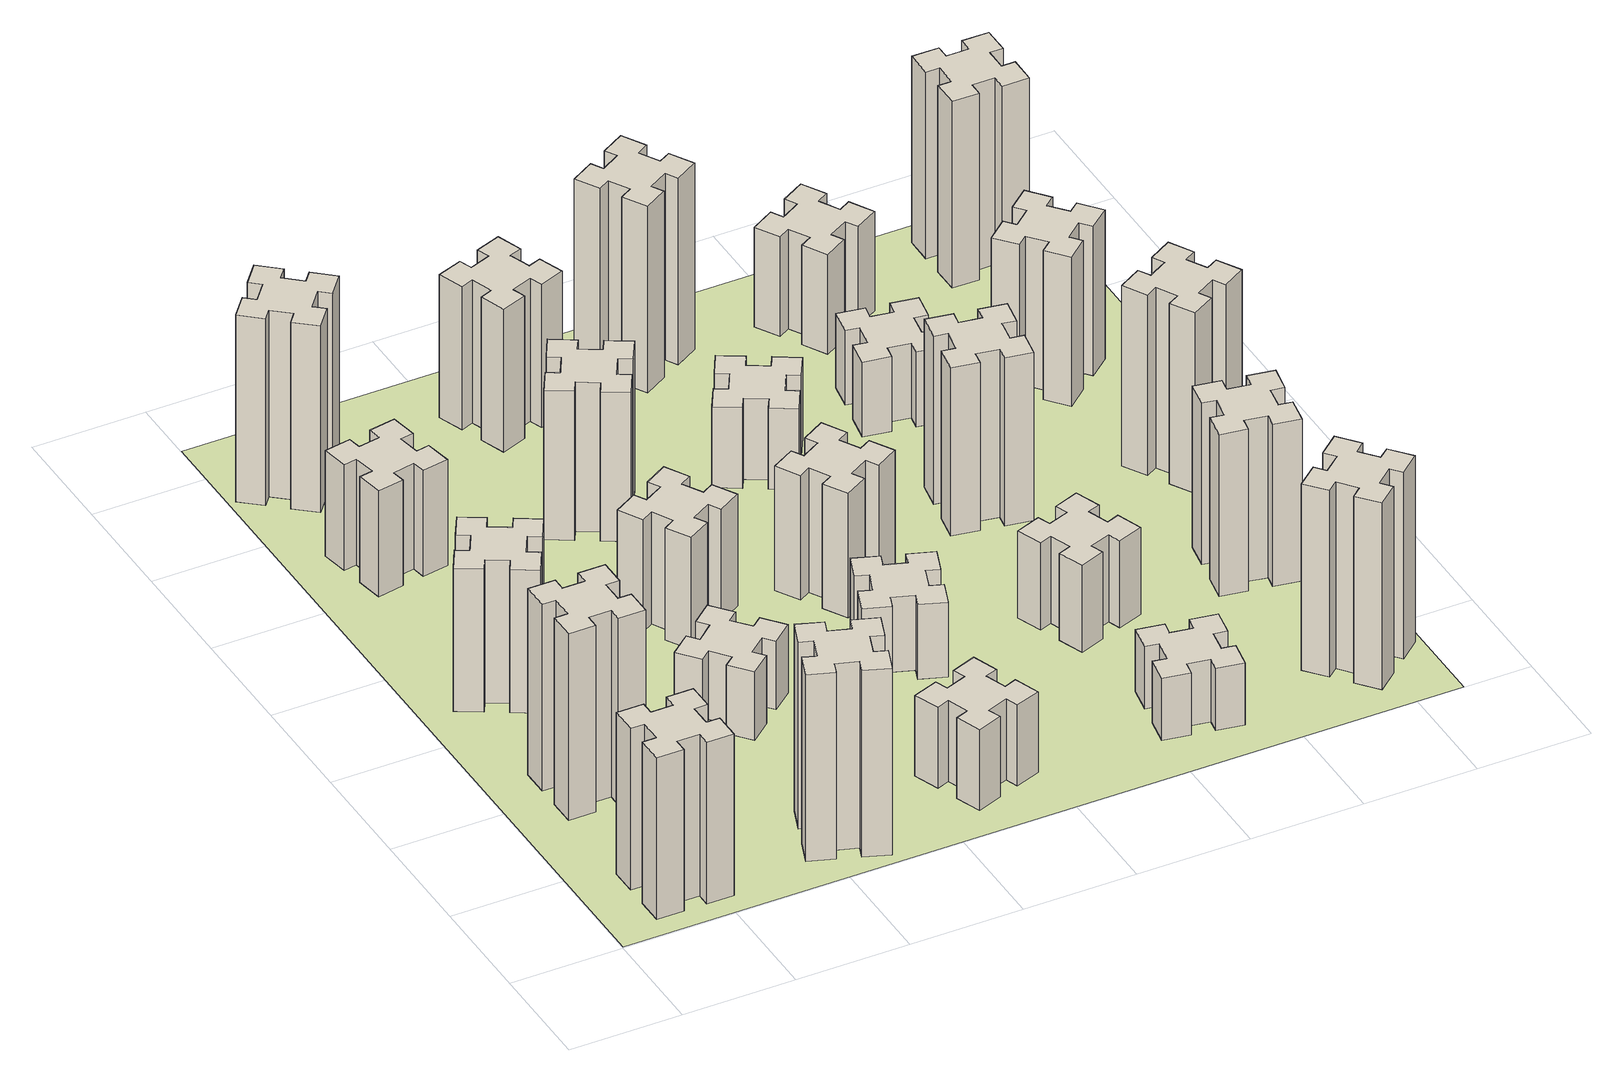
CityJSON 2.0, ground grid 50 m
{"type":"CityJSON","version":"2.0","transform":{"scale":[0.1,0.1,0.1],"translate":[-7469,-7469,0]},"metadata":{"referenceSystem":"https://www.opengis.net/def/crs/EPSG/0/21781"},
"CityObjects":{
"building1":{"type":"Building","attributes":{"class":"1000","function":"1000","usage":"1000","yearOfConstruction":2016,"roofType":"1000","measuredHeight":78,"storeysAboveGround":30,"storeysBelowGround":0},"geometry":[{"type":"Solid","lod":"1","boundaries":[[[[0,1,2,3,4,5,6,7,8,9,10,11,12,13,14,15,16,17,18,19]],[[17,16,20,21]],[[16,15,22,20]],[[15,14,23,22]],[[14,13,24,23]],[[13,12,25,24]],[[12,11,26,25]],[[11,10,27,26]],[[10,9,28,27]],[[9,8,29,28]],[[8,7,30,29]],[[7,6,31,30]],[[6,5,32,31]],[[5,4,33,32]],[[4,3,34,33]],[[3,2,35,34]],[[2,1,36,35]],[[1,0,37,36]],[[0,19,38,37]],[[19,18,39,38]],[[18,17,21,39]],[[24,25,26,27,28,29,30,31,32,33,34,35,36,37,38,39,21,20,22,23]]]]}]},
"building2":{"type":"Building","attributes":{"class":"1000","function":"1000","usage":"1000","yearOfConstruction":2016,"roofType":"1000","measuredHeight":90,"storeysAboveGround":30,"storeysBelowGround":0},"geometry":[{"type":"Solid","lod":"1","boundaries":[[[[40,41,42,43,44,45,46,47,48,49,50,51,52,53,54,55,56,57,58,59]],[[57,56,60,61]],[[56,55,62,60]],[[55,54,63,62]],[[54,53,64,63]],[[53,52,65,64]],[[52,51,66,65]],[[51,50,67,66]],[[50,49,68,67]],[[49,48,69,68]],[[48,47,70,69]],[[47,46,71,70]],[[46,45,72,71]],[[45,44,73,72]],[[44,43,74,73]],[[43,42,75,74]],[[42,41,76,75]],[[41,40,77,76]],[[40,59,78,77]],[[59,58,79,78]],[[58,57,61,79]],[[64,65,66,67,68,69,70,71,72,73,74,75,76,77,78,79,61,60,62,63]]]]}]},
"building3":{"type":"Building","attributes":{"class":"1000","function":"1000","usage":"1000","yearOfConstruction":2016,"roofType":"1000","measuredHeight":69,"storeysAboveGround":30,"storeysBelowGround":0},"geometry":[{"type":"Solid","lod":"1","boundaries":[[[[80,81,82,83,84,85,86,87,88,89,90,91,92,93,94,95,96,97,98,99]],[[97,96,100,101]],[[96,95,102,100]],[[95,94,103,102]],[[94,93,104,103]],[[93,92,105,104]],[[92,91,106,105]],[[91,90,107,106]],[[90,89,108,107]],[[89,88,109,108]],[[88,87,110,109]],[[87,86,111,110]],[[86,85,112,111]],[[85,84,113,112]],[[84,83,114,113]],[[83,82,115,114]],[[82,81,116,115]],[[81,80,117,116]],[[80,99,118,117]],[[99,98,119,118]],[[98,97,101,119]],[[104,105,106,107,108,109,110,111,112,113,114,115,116,117,118,119,101,100,102,103]]]]}]},
"building4":{"type":"Building","attributes":{"class":"1000","function":"1000","usage":"1000","yearOfConstruction":2016,"roofType":"1000","measuredHeight":51,"storeysAboveGround":30,"storeysBelowGround":0},"geometry":[{"type":"Solid","lod":"1","boundaries":[[[[120,121,122,123,124,125,126,127,128,129,130,131,132,133,134,135,136,137,138,139]],[[137,136,140,141]],[[136,135,142,140]],[[135,134,143,142]],[[134,133,144,143]],[[133,132,145,144]],[[132,131,146,145]],[[131,130,147,146]],[[130,129,148,147]],[[129,128,149,148]],[[128,127,150,149]],[[127,126,151,150]],[[126,125,152,151]],[[125,124,153,152]],[[124,123,154,153]],[[123,122,155,154]],[[122,121,156,155]],[[121,120,157,156]],[[120,139,158,157]],[[139,138,159,158]],[[138,137,141,159]],[[144,145,146,147,148,149,150,151,152,153,154,155,156,157,158,159,141,140,142,143]]]]}]},
"building5":{"type":"Building","attributes":{"class":"1000","function":"1000","usage":"1000","yearOfConstruction":2016,"roofType":"1000","measuredHeight":90,"storeysAboveGround":30,"storeysBelowGround":0},"geometry":[{"type":"Solid","lod":"1","boundaries":[[[[160,161,162,163,164,165,166,167,168,169,170,171,172,173,174,175,176,177,178,179]],[[177,176,180,181]],[[176,175,182,180]],[[175,174,183,182]],[[174,173,184,183]],[[173,172,185,184]],[[172,171,186,185]],[[171,170,187,186]],[[170,169,188,187]],[[169,168,189,188]],[[168,167,190,189]],[[167,166,191,190]],[[166,165,192,191]],[[165,164,193,192]],[[164,163,194,193]],[[163,162,195,194]],[[162,161,196,195]],[[161,160,197,196]],[[160,179,198,197]],[[179,178,199,198]],[[178,177,181,199]],[[184,185,186,187,188,189,190,191,192,193,194,195,196,197,198,199,181,180,182,183]]]]}]},
"building6":{"type":"Building","attributes":{"class":"1000","function":"1000","usage":"1000","yearOfConstruction":2016,"roofType":"1000","measuredHeight":90,"storeysAboveGround":30,"storeysBelowGround":0},"geometry":[{"type":"Solid","lod":"1","boundaries":[[[[200,201,202,203,204,205,206,207,208,209,210,211,212,213,214,215,216,217,218,219]],[[217,216,220,221]],[[216,215,222,220]],[[215,214,223,222]],[[214,213,224,223]],[[213,212,225,224]],[[212,211,226,225]],[[211,210,227,226]],[[210,209,228,227]],[[209,208,229,228]],[[208,207,230,229]],[[207,206,231,230]],[[206,205,232,231]],[[205,204,233,232]],[[204,203,234,233]],[[203,202,235,234]],[[202,201,236,235]],[[201,200,237,236]],[[200,219,238,237]],[[219,218,239,238]],[[218,217,221,239]],[[224,225,226,227,228,229,230,231,232,233,234,235,236,237,238,239,221,220,222,223]]]]}]},
"building7":{"type":"Building","attributes":{"class":"1000","function":"1000","usage":"1000","yearOfConstruction":2016,"roofType":"1000","measuredHeight":33,"storeysAboveGround":30,"storeysBelowGround":0},"geometry":[{"type":"Solid","lod":"1","boundaries":[[[[240,241,242,243,244,245,246,247,248,249,250,251,252,253,254,255,256,257,258,259]],[[257,256,260,261]],[[256,255,262,260]],[[255,254,263,262]],[[254,253,264,263]],[[253,252,265,264]],[[252,251,266,265]],[[251,250,267,266]],[[250,249,268,267]],[[249,248,269,268]],[[248,247,270,269]],[[247,246,271,270]],[[246,245,272,271]],[[245,244,273,272]],[[244,243,274,273]],[[243,242,275,274]],[[242,241,276,275]],[[241,240,277,276]],[[240,259,278,277]],[[259,258,279,278]],[[258,257,261,279]],[[264,265,266,267,268,269,270,271,272,273,274,275,276,277,278,279,261,260,262,263]]]]}]},
"building8":{"type":"Building","attributes":{"class":"1000","function":"1000","usage":"1000","yearOfConstruction":2016,"roofType":"1000","measuredHeight":54,"storeysAboveGround":30,"storeysBelowGround":0},"geometry":[{"type":"Solid","lod":"1","boundaries":[[[[280,281,282,283,284,285,286,287,288,289,290,291,292,293,294,295,296,297,298,299]],[[297,296,300,301]],[[296,295,302,300]],[[295,294,303,302]],[[294,293,304,303]],[[293,292,305,304]],[[292,291,306,305]],[[291,290,307,306]],[[290,289,308,307]],[[289,288,309,308]],[[288,287,310,309]],[[287,286,311,310]],[[286,285,312,311]],[[285,284,313,312]],[[284,283,314,313]],[[283,282,315,314]],[[282,281,316,315]],[[281,280,317,316]],[[280,299,318,317]],[[299,298,319,318]],[[298,297,301,319]],[[304,305,306,307,308,309,310,311,312,313,314,315,316,317,318,319,301,300,302,303]]]]}]},
"building9":{"type":"Building","attributes":{"class":"1000","function":"1000","usage":"1000","yearOfConstruction":2016,"roofType":"1000","measuredHeight":39,"storeysAboveGround":30,"storeysBelowGround":0},"geometry":[{"type":"Solid","lod":"1","boundaries":[[[[320,321,322,323,324,325,326,327,328,329,330,331,332,333,334,335,336,337,338,339]],[[337,336,340,341]],[[336,335,342,340]],[[335,334,343,342]],[[334,333,344,343]],[[333,332,345,344]],[[332,331,346,345]],[[331,330,347,346]],[[330,329,348,347]],[[329,328,349,348]],[[328,327,350,349]],[[327,326,351,350]],[[326,325,352,351]],[[325,324,353,352]],[[324,323,354,353]],[[323,322,355,354]],[[322,321,356,355]],[[321,320,357,356]],[[320,339,358,357]],[[339,338,359,358]],[[338,337,341,359]],[[344,345,346,347,348,349,350,351,352,353,354,355,356,357,358,359,341,340,342,343]]]]}]},
"building10":{"type":"Building","attributes":{"class":"1000","function":"1000","usage":"1000","yearOfConstruction":2016,"roofType":"1000","measuredHeight":72,"storeysAboveGround":30,"storeysBelowGround":0},"geometry":[{"type":"Solid","lod":"1","boundaries":[[[[360,361,362,363,364,365,366,367,368,369,370,371,372,373,374,375,376,377,378,379]],[[377,376,380,381]],[[376,375,382,380]],[[375,374,383,382]],[[374,373,384,383]],[[373,372,385,384]],[[372,371,386,385]],[[371,370,387,386]],[[370,369,388,387]],[[369,368,389,388]],[[368,367,390,389]],[[367,366,391,390]],[[366,365,392,391]],[[365,364,393,392]],[[364,363,394,393]],[[363,362,395,394]],[[362,361,396,395]],[[361,360,397,396]],[[360,379,398,397]],[[379,378,399,398]],[[378,377,381,399]],[[384,385,386,387,388,389,390,391,392,393,394,395,396,397,398,399,381,380,382,383]]]]}]},
"building11":{"type":"Building","attributes":{"class":"1000","function":"1000","usage":"1000","yearOfConstruction":2016,"roofType":"1000","measuredHeight":69,"storeysAboveGround":30,"storeysBelowGround":0},"geometry":[{"type":"Solid","lod":"1","boundaries":[[[[400,401,402,403,404,405,406,407,408,409,410,411,412,413,414,415,416,417,418,419]],[[417,416,420,421]],[[416,415,422,420]],[[415,414,423,422]],[[414,413,424,423]],[[413,412,425,424]],[[412,411,426,425]],[[411,410,427,426]],[[410,409,428,427]],[[409,408,429,428]],[[408,407,430,429]],[[407,406,431,430]],[[406,405,432,431]],[[405,404,433,432]],[[404,403,434,433]],[[403,402,435,434]],[[402,401,436,435]],[[401,400,437,436]],[[400,419,438,437]],[[419,418,439,438]],[[418,417,421,439]],[[424,425,426,427,428,429,430,431,432,433,434,435,436,437,438,439,421,420,422,423]]]]}]},
"building12":{"type":"Building","attributes":{"class":"1000","function":"1000","usage":"1000","yearOfConstruction":2016,"roofType":"1000","measuredHeight":36,"storeysAboveGround":30,"storeysBelowGround":0},"geometry":[{"type":"Solid","lod":"1","boundaries":[[[[440,441,442,443,444,445,446,447,448,449,450,451,452,453,454,455,456,457,458,459]],[[457,456,460,461]],[[456,455,462,460]],[[455,454,463,462]],[[454,453,464,463]],[[453,452,465,464]],[[452,451,466,465]],[[451,450,467,466]],[[450,449,468,467]],[[449,448,469,468]],[[448,447,470,469]],[[447,446,471,470]],[[446,445,472,471]],[[445,444,473,472]],[[444,443,474,473]],[[443,442,475,474]],[[442,441,476,475]],[[441,440,477,476]],[[440,459,478,477]],[[459,458,479,478]],[[458,457,461,479]],[[464,465,466,467,468,469,470,471,472,473,474,475,476,477,478,479,461,460,462,463]]]]}]},
"building13":{"type":"Building","attributes":{"class":"1000","function":"1000","usage":"1000","yearOfConstruction":2016,"roofType":"1000","measuredHeight":60,"storeysAboveGround":30,"storeysBelowGround":0},"geometry":[{"type":"Solid","lod":"1","boundaries":[[[[480,481,482,483,484,485,486,487,488,489,490,491,492,493,494,495,496,497,498,499]],[[497,496,500,501]],[[496,495,502,500]],[[495,494,503,502]],[[494,493,504,503]],[[493,492,505,504]],[[492,491,506,505]],[[491,490,507,506]],[[490,489,508,507]],[[489,488,509,508]],[[488,487,510,509]],[[487,486,511,510]],[[486,485,512,511]],[[485,484,513,512]],[[484,483,514,513]],[[483,482,515,514]],[[482,481,516,515]],[[481,480,517,516]],[[480,499,518,517]],[[499,498,519,518]],[[498,497,501,519]],[[504,505,506,507,508,509,510,511,512,513,514,515,516,517,518,519,501,500,502,503]]]]}]},
"building14":{"type":"Building","attributes":{"class":"1000","function":"1000","usage":"1000","yearOfConstruction":2016,"roofType":"1000","measuredHeight":39,"storeysAboveGround":30,"storeysBelowGround":0},"geometry":[{"type":"Solid","lod":"1","boundaries":[[[[520,521,522,523,524,525,526,527,528,529,530,531,532,533,534,535,536,537,538,539]],[[537,536,540,541]],[[536,535,542,540]],[[535,534,543,542]],[[534,533,544,543]],[[533,532,545,544]],[[532,531,546,545]],[[531,530,547,546]],[[530,529,548,547]],[[529,528,549,548]],[[528,527,550,549]],[[527,526,551,550]],[[526,525,552,551]],[[525,524,553,552]],[[524,523,554,553]],[[523,522,555,554]],[[522,521,556,555]],[[521,520,557,556]],[[520,539,558,557]],[[539,538,559,558]],[[538,537,541,559]],[[544,545,546,547,548,549,550,551,552,553,554,555,556,557,558,559,541,540,542,543]]]]}]},
"building15":{"type":"Building","attributes":{"class":"1000","function":"1000","usage":"1000","yearOfConstruction":2016,"roofType":"1000","measuredHeight":30,"storeysAboveGround":30,"storeysBelowGround":0},"geometry":[{"type":"Solid","lod":"1","boundaries":[[[[560,561,562,563,564,565,566,567,568,569,570,571,572,573,574,575,576,577,578,579]],[[577,576,580,581]],[[576,575,582,580]],[[575,574,583,582]],[[574,573,584,583]],[[573,572,585,584]],[[572,571,586,585]],[[571,570,587,586]],[[570,569,588,587]],[[569,568,589,588]],[[568,567,590,589]],[[567,566,591,590]],[[566,565,592,591]],[[565,564,593,592]],[[564,563,594,593]],[[563,562,595,594]],[[562,561,596,595]],[[561,560,597,596]],[[560,579,598,597]],[[579,578,599,598]],[[578,577,581,599]],[[584,585,586,587,588,589,590,591,592,593,594,595,596,597,598,599,581,580,582,583]]]]}]},
"building16":{"type":"Building","attributes":{"class":"1000","function":"1000","usage":"1000","yearOfConstruction":2016,"roofType":"1000","measuredHeight":90,"storeysAboveGround":30,"storeysBelowGround":0},"geometry":[{"type":"Solid","lod":"1","boundaries":[[[[600,601,602,603,604,605,606,607,608,609,610,611,612,613,614,615,616,617,618,619]],[[617,616,620,621]],[[616,615,622,620]],[[615,614,623,622]],[[614,613,624,623]],[[613,612,625,624]],[[612,611,626,625]],[[611,610,627,626]],[[610,609,628,627]],[[609,608,629,628]],[[608,607,630,629]],[[607,606,631,630]],[[606,605,632,631]],[[605,604,633,632]],[[604,603,634,633]],[[603,602,635,634]],[[602,601,636,635]],[[601,600,637,636]],[[600,619,638,637]],[[619,618,639,638]],[[618,617,621,639]],[[624,625,626,627,628,629,630,631,632,633,634,635,636,637,638,639,621,620,622,623]]]]}]},
"building17":{"type":"Building","attributes":{"class":"1000","function":"1000","usage":"1000","yearOfConstruction":2016,"roofType":"1000","measuredHeight":42,"storeysAboveGround":30,"storeysBelowGround":0},"geometry":[{"type":"Solid","lod":"1","boundaries":[[[[640,641,642,643,644,645,646,647,648,649,650,651,652,653,654,655,656,657,658,659]],[[657,656,660,661]],[[656,655,662,660]],[[655,654,663,662]],[[654,653,664,663]],[[653,652,665,664]],[[652,651,666,665]],[[651,650,667,666]],[[650,649,668,667]],[[649,648,669,668]],[[648,647,670,669]],[[647,646,671,670]],[[646,645,672,671]],[[645,644,673,672]],[[644,643,674,673]],[[643,642,675,674]],[[642,641,676,675]],[[641,640,677,676]],[[640,659,678,677]],[[659,658,679,678]],[[658,657,661,679]],[[664,665,666,667,668,669,670,671,672,673,674,675,676,677,678,679,661,660,662,663]]]]}]},
"building18":{"type":"Building","attributes":{"class":"1000","function":"1000","usage":"1000","yearOfConstruction":2016,"roofType":"1000","measuredHeight":81,"storeysAboveGround":30,"storeysBelowGround":0},"geometry":[{"type":"Solid","lod":"1","boundaries":[[[[680,681,682,683,684,685,686,687,688,689,690,691,692,693,694,695,696,697,698,699]],[[697,696,700,701]],[[696,695,702,700]],[[695,694,703,702]],[[694,693,704,703]],[[693,692,705,704]],[[692,691,706,705]],[[691,690,707,706]],[[690,689,708,707]],[[689,688,709,708]],[[688,687,710,709]],[[687,686,711,710]],[[686,685,712,711]],[[685,684,713,712]],[[684,683,714,713]],[[683,682,715,714]],[[682,681,716,715]],[[681,680,717,716]],[[680,699,718,717]],[[699,698,719,718]],[[698,697,701,719]],[[704,705,706,707,708,709,710,711,712,713,714,715,716,717,718,719,701,700,702,703]]]]}]},
"building19":{"type":"Building","attributes":{"class":"1000","function":"1000","usage":"1000","yearOfConstruction":2016,"roofType":"1000","measuredHeight":36,"storeysAboveGround":30,"storeysBelowGround":0},"geometry":[{"type":"Solid","lod":"1","boundaries":[[[[720,721,722,723,724,725,726,727,728,729,730,731,732,733,734,735,736,737,738,739]],[[737,736,740,741]],[[736,735,742,740]],[[735,734,743,742]],[[734,733,744,743]],[[733,732,745,744]],[[732,731,746,745]],[[731,730,747,746]],[[730,729,748,747]],[[729,728,749,748]],[[728,727,750,749]],[[727,726,751,750]],[[726,725,752,751]],[[725,724,753,752]],[[724,723,754,753]],[[723,722,755,754]],[[722,721,756,755]],[[721,720,757,756]],[[720,739,758,757]],[[739,738,759,758]],[[738,737,741,759]],[[744,745,746,747,748,749,750,751,752,753,754,755,756,757,758,759,741,740,742,743]]]]}]},
"building20":{"type":"Building","attributes":{"class":"1000","function":"1000","usage":"1000","yearOfConstruction":2016,"roofType":"1000","measuredHeight":90,"storeysAboveGround":30,"storeysBelowGround":0},"geometry":[{"type":"Solid","lod":"1","boundaries":[[[[760,761,762,763,764,765,766,767,768,769,770,771,772,773,774,775,776,777,778,779]],[[777,776,780,781]],[[776,775,782,780]],[[775,774,783,782]],[[774,773,784,783]],[[773,772,785,784]],[[772,771,786,785]],[[771,770,787,786]],[[770,769,788,787]],[[769,768,789,788]],[[768,767,790,789]],[[767,766,791,790]],[[766,765,792,791]],[[765,764,793,792]],[[764,763,794,793]],[[763,762,795,794]],[[762,761,796,795]],[[761,760,797,796]],[[760,779,798,797]],[[779,778,799,798]],[[778,777,781,799]],[[784,785,786,787,788,789,790,791,792,793,794,795,796,797,798,799,781,780,782,783]]]]}]},
"building21":{"type":"Building","attributes":{"class":"1000","function":"1000","usage":"1000","yearOfConstruction":2016,"roofType":"1000","measuredHeight":48,"storeysAboveGround":30,"storeysBelowGround":0},"geometry":[{"type":"Solid","lod":"1","boundaries":[[[[800,801,802,803,804,805,806,807,808,809,810,811,812,813,814,815,816,817,818,819]],[[817,816,820,821]],[[816,815,822,820]],[[815,814,823,822]],[[814,813,824,823]],[[813,812,825,824]],[[812,811,826,825]],[[811,810,827,826]],[[810,809,828,827]],[[809,808,829,828]],[[808,807,830,829]],[[807,806,831,830]],[[806,805,832,831]],[[805,804,833,832]],[[804,803,834,833]],[[803,802,835,834]],[[802,801,836,835]],[[801,800,837,836]],[[800,819,838,837]],[[819,818,839,838]],[[818,817,821,839]],[[824,825,826,827,828,829,830,831,832,833,834,835,836,837,838,839,821,820,822,823]]]]}]},
"building22":{"type":"Building","attributes":{"class":"1000","function":"1000","usage":"1000","yearOfConstruction":2016,"roofType":"1000","measuredHeight":78,"storeysAboveGround":30,"storeysBelowGround":0},"geometry":[{"type":"Solid","lod":"1","boundaries":[[[[840,841,842,843,844,845,846,847,848,849,850,851,852,853,854,855,856,857,858,859]],[[857,856,860,861]],[[856,855,862,860]],[[855,854,863,862]],[[854,853,864,863]],[[853,852,865,864]],[[852,851,866,865]],[[851,850,867,866]],[[850,849,868,867]],[[849,848,869,868]],[[848,847,870,869]],[[847,846,871,870]],[[846,845,872,871]],[[845,844,873,872]],[[844,843,874,873]],[[843,842,875,874]],[[842,841,876,875]],[[841,840,877,876]],[[840,859,878,877]],[[859,858,879,878]],[[858,857,861,879]],[[864,865,866,867,868,869,870,871,872,873,874,875,876,877,878,879,861,860,862,863]]]]}]},
"building23":{"type":"Building","attributes":{"class":"1000","function":"1000","usage":"1000","yearOfConstruction":2016,"roofType":"1000","measuredHeight":87,"storeysAboveGround":30,"storeysBelowGround":0},"geometry":[{"type":"Solid","lod":"1","boundaries":[[[[880,881,882,883,884,885,886,887,888,889,890,891,892,893,894,895,896,897,898,899]],[[897,896,900,901]],[[896,895,902,900]],[[895,894,903,902]],[[894,893,904,903]],[[893,892,905,904]],[[892,891,906,905]],[[891,890,907,906]],[[890,889,908,907]],[[889,888,909,908]],[[888,887,910,909]],[[887,886,911,910]],[[886,885,912,911]],[[885,884,913,912]],[[884,883,914,913]],[[883,882,915,914]],[[882,881,916,915]],[[881,880,917,916]],[[880,899,918,917]],[[899,898,919,918]],[[898,897,901,919]],[[904,905,906,907,908,909,910,911,912,913,914,915,916,917,918,919,901,900,902,903]]]]}]},
"building24":{"type":"Building","attributes":{"class":"1000","function":"1000","usage":"1000","yearOfConstruction":2016,"roofType":"1000","measuredHeight":72,"storeysAboveGround":30,"storeysBelowGround":0},"geometry":[{"type":"Solid","lod":"1","boundaries":[[[[920,921,922,923,924,925,926,927,928,929,930,931,932,933,934,935,936,937,938,939]],[[937,936,940,941]],[[936,935,942,940]],[[935,934,943,942]],[[934,933,944,943]],[[933,932,945,944]],[[932,931,946,945]],[[931,930,947,946]],[[930,929,948,947]],[[929,928,949,948]],[[928,927,950,949]],[[927,926,951,950]],[[926,925,952,951]],[[925,924,953,952]],[[924,923,954,953]],[[923,922,955,954]],[[922,921,956,955]],[[921,920,957,956]],[[920,939,958,957]],[[939,938,959,958]],[[938,937,941,959]],[[944,945,946,947,948,949,950,951,952,953,954,955,956,957,958,959,941,940,942,943]]]]}]},
"building25":{"type":"Building","attributes":{"class":"1000","function":"1000","usage":"1000","yearOfConstruction":2016,"roofType":"1000","measuredHeight":90,"storeysAboveGround":30,"storeysBelowGround":0},"geometry":[{"type":"Solid","lod":"1","boundaries":[[[[960,961,962,963,964,965,966,967,968,969,970,971,972,973,974,975,976,977,978,979]],[[977,976,980,981]],[[976,975,982,980]],[[975,974,983,982]],[[974,973,984,983]],[[973,972,985,984]],[[972,971,986,985]],[[971,970,987,986]],[[970,969,988,987]],[[969,968,989,988]],[[968,967,990,989]],[[967,966,991,990]],[[966,965,992,991]],[[965,964,993,992]],[[964,963,994,993]],[[963,962,995,994]],[[962,961,996,995]],[[961,960,997,996]],[[960,979,998,997]],[[979,978,999,998]],[[978,977,981,999]],[[984,985,986,987,988,989,990,991,992,993,994,995,996,997,998,999,981,980,982,983]]]]}]},
"landuse1":{"type":"LandUse","attributes":{"name":"plot1","function":"1010"},"geometry":[{"type":"MultiSurface","lod":"1","boundaries":[[[1000,1001,1002,1003]]]}]}
},
"vertices":[
[265,325,0],[265,225,0],[205,225,0],[205,105,0],[325,105,0],[325,165,0],[425,165,0],[425,105,0],[545,105,0],[545,225,0],[485,225,0],[485,325,0],[545,325,0],[545,445,0],[425,445,0],[425,385,0],[325,385,0],[325,445,0],[205,445,0],[205,325,0],[325,385,780],[325,445,780],[425,385,780],[425,445,780],[545,445,780],[545,325,780],[485,325,780],[485,225,780],[545,225,780],[545,105,780],[425,105,780],[425,165,780],[325,165,780],[325,105,780],[205,105,780],[205,225,780],[265,225,780],[265,325,780],[205,325,780],[205,445,780],
[265,1065,0],[265,965,0],[205,965,0],[205,845,0],[325,845,0],[325,905,0],[425,905,0],[425,845,0],[545,845,0],[545,965,0],[485,965,0],[485,1065,0],[545,1065,0],[545,1185,0],[425,1185,0],[425,1125,0],[325,1125,0],[325,1185,0],[205,1185,0],[205,1065,0],[325,1125,900],[325,1185,900],[425,1125,900],[425,1185,900],[545,1185,900],[545,1065,900],[485,1065,900],[485,965,900],[545,965,900],[545,845,900],[425,845,900],[425,905,900],[325,905,900],[325,845,900],[205,845,900],[205,965,900],[265,965,900],[265,1065,900],[205,1065,900],[205,1185,900],
[474,1826,0],[387,1876,0],[417,1928,0],[313,1988,0],[253,1884,0],[305,1854,0],[255,1767,0],[203,1797,0],[143,1693,0],[247,1633,0],[277,1685,0],[364,1635,0],[334,1583,0],[438,1523,0],[498,1627,0],[446,1657,0],[496,1744,0],[548,1714,0],[608,1818,0],[504,1878,0],[496,1744,690],[548,1714,690],[446,1657,690],[498,1627,690],[438,1523,690],[334,1583,690],[364,1635,690],[277,1685,690],[247,1633,690],[143,1693,690],[203,1797,690],[255,1767,690],[305,1854,690],[253,1884,690],[313,1988,690],[417,1928,690],[387,1876,690],[474,1826,690],[504,1878,690],[608,1818,690],
[405,2812,0],[307,2795,0],[297,2854,0],[178,2833,0],[199,2715,0],[258,2725,0],[276,2627,0],[217,2617,0],[237,2498,0],[356,2519,0],[345,2578,0],[444,2596,0],[454,2537,0],[572,2557,0],[551,2676,0],[492,2665,0],[475,2764,0],[534,2774,0],[513,2892,0],[395,2871,0],[475,2764,510],[534,2774,510],[492,2665,510],[551,2676,510],[572,2557,510],[454,2537,510],[444,2596,510],[345,2578,510],[356,2519,510],[237,2498,510],[217,2617,510],[276,2627,510],[258,2725,510],[199,2715,510],[178,2833,510],[297,2854,510],[307,2795,510],[405,2812,510],[395,2871,510],[513,2892,510],
[1029,360,0],[995,266,0],[939,287,0],[897,174,0],[1010,133,0],[1031,189,0],[1125,155,0],[1104,99,0],[1217,57,0],[1258,170,0],[1202,191,0],[1236,285,0],[1292,264,0],[1333,377,0],[1220,418,0],[1200,362,0],[1106,396,0],[1127,452,0],[1014,493,0],[973,380,0],[1106,396,900],[1127,452,900],[1200,362,900],[1220,418,900],[1333,377,900],[1292,264,900],[1236,285,900],[1202,191,900],[1258,170,900],[1217,57,900],[1104,99,900],[1125,155,900],[1031,189,900],[1010,133,900],[897,174,900],[939,287,900],[995,266,900],[1029,360,900],[973,380,900],[1014,493,900],
[384,3387,0],[308,3452,0],[346,3498,0],[254,3575,0],[177,3483,0],[223,3444,0],[159,3368,0],[113,3406,0],[36,3314,0],[128,3237,0],[166,3283,0],[243,3219,0],[204,3173,0],[296,3096,0],[373,3188,0],[327,3226,0],[392,3303,0],[438,3264,0],[515,3356,0],[423,3433,0],[392,3303,900],[438,3264,900],[327,3226,900],[373,3188,900],[296,3096,900],[204,3173,900],[243,3219,900],[166,3283,900],[128,3237,900],[36,3314,900],[113,3406,900],[159,3368,900],[223,3444,900],[177,3483,900],[254,3575,900],[346,3498,900],[308,3452,900],[384,3387,900],[423,3433,900],[515,3356,900],
[1083,1332,0],[1006,1267,0],[968,1313,0],[876,1236,0],[953,1144,0],[999,1183,0],[1063,1106,0],[1017,1068,0],[1094,976,0],[1186,1053,0],[1148,1099,0],[1224,1163,0],[1263,1117,0],[1355,1194,0],[1278,1286,0],[1232,1248,0],[1167,1324,0],[1213,1363,0],[1136,1455,0],[1044,1378,0],[1167,1324,330],[1213,1363,330],[1232,1248,330],[1278,1286,330],[1355,1194,330],[1263,1117,330],[1224,1163,330],[1148,1099,330],[1186,1053,330],[1094,976,330],[1017,1068,330],[1063,1106,330],[999,1183,330],[953,1144,330],[876,1236,330],[968,1313,330],[1006,1267,330],[1083,1332,330],[1044,1378,330],[1136,1455,330],
[1336,1867,0],[1286,1954,0],[1338,1984,0],[1278,2088,0],[1174,2028,0],[1204,1976,0],[1117,1926,0],[1087,1978,0],[983,1918,0],[1043,1814,0],[1095,1844,0],[1145,1757,0],[1093,1727,0],[1153,1623,0],[1257,1683,0],[1227,1735,0],[1314,1785,0],[1344,1733,0],[1448,1793,0],[1388,1897,0],[1314,1785,540],[1344,1733,540],[1227,1735,540],[1257,1683,540],[1153,1623,540],[1093,1727,540],[1145,1757,540],[1095,1844,540],[1043,1814,540],[983,1918,540],[1087,1978,540],[1117,1926,540],[1204,1976,540],[1174,2028,540],[1278,2088,540],[1338,1984,540],[1286,1954,540],[1336,1867,540],[1388,1897,540],[1448,1793,540],
[1765,496,0],[1671,462,0],[1650,518,0],[1537,477,0],[1579,364,0],[1635,385,0],[1669,291,0],[1613,270,0],[1654,157,0],[1767,199,0],[1746,255,0],[1840,289,0],[1860,233,0],[1973,274,0],[1932,387,0],[1876,366,0],[1842,460,0],[1898,480,0],[1857,593,0],[1744,552,0],[1842,460,390],[1898,480,390],[1876,366,390],[1932,387,390],[1973,274,390],[1860,233,390],[1840,289,390],[1746,255,390],[1767,199,390],[1654,157,390],[1613,270,390],[1669,291,390],[1635,385,390],[1579,364,390],[1537,477,390],[1650,518,390],[1671,462,390],[1765,496,390],[1744,552,390],[1857,593,390],
[1314,2666,0],[1227,2716,0],[1257,2768,0],[1153,2828,0],[1093,2724,0],[1145,2694,0],[1095,2607,0],[1043,2637,0],[983,2533,0],[1087,2473,0],[1117,2525,0],[1204,2475,0],[1174,2423,0],[1278,2363,0],[1338,2467,0],[1286,2497,0],[1336,2584,0],[1388,2554,0],[1448,2658,0],[1344,2718,0],[1336,2584,720],[1388,2554,720],[1286,2497,720],[1338,2467,720],[1278,2363,720],[1174,2423,720],[1204,2475,720],[1117,2525,720],[1087,2473,720],[983,2533,720],[1043,2637,720],[1095,2607,720],[1145,2694,720],[1093,2724,720],[1153,2828,720],[1257,2768,720],[1227,2716,720],[1314,2666,720],[1344,2718,720],[1448,2658,720],
[1225,3456,0],[1131,3422,0],[1110,3478,0],[997,3437,0],[1039,3324,0],[1095,3345,0],[1129,3251,0],[1073,3230,0],[1114,3117,0],[1227,3159,0],[1206,3215,0],[1300,3249,0],[1320,3193,0],[1433,3234,0],[1392,3347,0],[1336,3326,0],[1302,3420,0],[1358,3440,0],[1317,3553,0],[1204,3512,0],[1302,3420,690],[1358,3440,690],[1336,3326,690],[1392,3347,690],[1433,3234,690],[1320,3193,690],[1300,3249,690],[1206,3215,690],[1227,3159,690],[1114,3117,690],[1073,3230,690],[1129,3251,690],[1095,3345,690],[1039,3324,690],[997,3437,690],[1110,3478,690],[1131,3422,690],[1225,3456,690],[1204,3512,690],[1317,3553,690],
[1771,1129,0],[1865,1095,0],[1844,1039,0],[1957,997,0],[1998,1110,0],[1942,1131,0],[1976,1225,0],[2032,1204,0],[2073,1317,0],[1960,1358,0],[1940,1302,0],[1846,1336,0],[1867,1392,0],[1754,1433,0],[1713,1320,0],[1769,1300,0],[1735,1206,0],[1679,1227,0],[1637,1114,0],[1750,1073,0],[1735,1206,360],[1679,1227,360],[1769,1300,360],[1713,1320,360],[1754,1433,360],[1867,1392,360],[1846,1336,360],[1940,1302,360],[1960,1358,360],[2073,1317,360],[2032,1204,360],[1976,1225,360],[1942,1131,360],[1998,1110,360],[1957,997,360],[1844,1039,360],[1865,1095,360],[1771,1129,360],[1750,1073,360],[1637,1114,360],
[1976,1767,0],[1926,1854,0],[1978,1884,0],[1918,1988,0],[1814,1928,0],[1844,1876,0],[1757,1826,0],[1727,1878,0],[1623,1818,0],[1683,1714,0],[1735,1744,0],[1785,1657,0],[1733,1627,0],[1793,1523,0],[1897,1583,0],[1867,1635,0],[1954,1685,0],[1984,1633,0],[2088,1693,0],[2028,1797,0],[1954,1685,600],[1984,1633,600],[1867,1635,600],[1897,1583,600],[1793,1523,600],[1733,1627,600],[1785,1657,600],[1735,1744,600],[1683,1714,600],[1623,1818,600],[1727,1878,600],[1757,1826,600],[1844,1876,600],[1814,1928,600],[1918,1988,600],[1978,1884,600],[1926,1854,600],[1976,1767,600],[2028,1797,600],[2088,1693,600],
[2026,2497,0],[2076,2584,0],[2128,2554,0],[2188,2658,0],[2084,2718,0],[2054,2666,0],[1967,2716,0],[1997,2768,0],[1893,2828,0],[1833,2724,0],[1885,2694,0],[1835,2607,0],[1783,2637,0],[1723,2533,0],[1827,2473,0],[1857,2525,0],[1944,2475,0],[1914,2423,0],[2018,2363,0],[2078,2467,0],[1944,2475,390],[1914,2423,390],[1857,2525,390],[1827,2473,390],[1723,2533,390],[1783,2637,390],[1835,2607,390],[1885,2694,390],[1833,2724,390],[1893,2828,390],[1997,2768,390],[1967,2716,390],[2054,2666,390],[2084,2718,390],[2188,2658,390],[2128,2554,390],[2076,2584,390],[2026,2497,390],[2078,2467,390],[2018,2363,390],
[2596,444,0],[2578,345,0],[2519,356,0],[2498,237,0],[2617,217,0],[2627,276,0],[2725,258,0],[2715,199,0],[2833,178,0],[2854,297,0],[2795,307,0],[2812,405,0],[2871,395,0],[2892,513,0],[2774,534,0],[2764,475,0],[2665,492,0],[2676,551,0],[2557,572,0],[2537,454,0],[2665,492,300],[2676,551,300],[2764,475,300],[2774,534,300],[2892,513,300],[2871,395,300],[2812,405,300],[2795,307,300],[2854,297,300],[2833,178,300],[2715,199,300],[2725,258,300],[2627,276,300],[2617,217,300],[2498,237,300],[2519,356,300],[2578,345,300],[2596,444,300],[2537,454,300],[2557,572,300],
[1844,3556,0],[1757,3506,0],[1727,3558,0],[1623,3498,0],[1683,3394,0],[1735,3424,0],[1785,3337,0],[1733,3307,0],[1793,3203,0],[1897,3263,0],[1867,3315,0],[1954,3365,0],[1984,3313,0],[2088,3373,0],[2028,3477,0],[1976,3447,0],[1926,3534,0],[1978,3564,0],[1918,3668,0],[1814,3608,0],[1926,3534,900],[1978,3564,900],[1976,3447,900],[2028,3477,900],[2088,3373,900],[1984,3313,900],[1954,3365,900],[1867,3315,900],[1897,3263,900],[1793,3203,900],[1733,3307,900],[1785,3337,900],[1735,3424,900],[1683,3394,900],[1623,3498,900],[1727,3558,900],[1757,3506,900],[1844,3556,900],[1814,3608,900],[1918,3668,900],
[2716,1106,0],[2682,1200,0],[2738,1220,0],[2697,1333,0],[2584,1292,0],[2605,1236,0],[2511,1202,0],[2490,1258,0],[2377,1217,0],[2419,1104,0],[2475,1125,0],[2509,1031,0],[2453,1010,0],[2494,897,0],[2607,939,0],[2586,995,0],[2680,1029,0],[2700,973,0],[2813,1014,0],[2772,1127,0],[2680,1029,420],[2700,973,420],[2586,995,420],[2607,939,420],[2494,897,420],[2453,1010,420],[2509,1031,420],[2475,1125,420],[2419,1104,420],[2377,1217,420],[2490,1258,420],[2511,1202,420],[2605,1236,420],[2584,1292,420],[2697,1333,420],[2738,1220,420],[2682,1200,420],[2716,1106,420],[2772,1127,420],[2813,1014,420],
[2527,1856,0],[2625,1838,0],[2615,1779,0],[2733,1758,0],[2754,1877,0],[2695,1887,0],[2712,1985,0],[2771,1975,0],[2792,2093,0],[2674,2114,0],[2664,2055,0],[2565,2072,0],[2576,2131,0],[2457,2152,0],[2437,2034,0],[2496,2024,0],[2478,1925,0],[2419,1936,0],[2398,1817,0],[2517,1797,0],[2478,1925,810],[2419,1936,810],[2496,2024,810],[2437,2034,810],[2457,2152,810],[2576,2131,810],[2565,2072,810],[2664,2055,810],[2674,2114,810],[2792,2093,810],[2771,1975,810],[2712,1985,810],[2695,1887,810],[2754,1877,810],[2733,1758,810],[2615,1779,810],[2625,1838,810],[2527,1856,810],[2517,1797,810],[2398,1817,810],
[2664,2795,0],[2565,2812,0],[2576,2871,0],[2457,2892,0],[2437,2774,0],[2496,2764,0],[2478,2665,0],[2419,2676,0],[2398,2557,0],[2517,2537,0],[2527,2596,0],[2625,2578,0],[2615,2519,0],[2733,2498,0],[2754,2617,0],[2695,2627,0],[2712,2725,0],[2771,2715,0],[2792,2833,0],[2674,2854,0],[2712,2725,360],[2771,2715,360],[2695,2627,360],[2754,2617,360],[2733,2498,360],[2615,2519,360],[2625,2578,360],[2527,2596,360],[2517,2537,360],[2398,2557,360],[2419,2676,360],[2478,2665,360],[2496,2764,360],[2437,2774,360],[2457,2892,360],[2576,2871,360],[2565,2812,360],[2664,2795,360],[2674,2854,360],[2792,2833,360],
[3468,259,0],[3544,323,0],[3583,277,0],[3675,354,0],[3598,446,0],[3552,408,0],[3487,484,0],[3533,523,0],[3456,615,0],[3364,538,0],[3403,492,0],[3326,427,0],[3288,473,0],[3196,396,0],[3273,304,0],[3319,343,0],[3383,266,0],[3337,228,0],[3414,136,0],[3506,213,0],[3383,266,900],[3337,228,900],[3319,343,900],[3273,304,900],[3196,396,900],[3288,473,900],[3326,427,900],[3403,492,900],[3364,538,900],[3456,615,900],[3533,523,900],[3487,484,900],[3552,408,900],[3598,446,900],[3675,354,900],[3583,277,900],[3544,323,900],[3468,259,900],[3506,213,900],[3414,136,900],
[2716,3347,0],[2666,3434,0],[2718,3464,0],[2658,3568,0],[2554,3508,0],[2584,3456,0],[2497,3406,0],[2467,3458,0],[2363,3398,0],[2423,3294,0],[2475,3324,0],[2525,3237,0],[2473,3207,0],[2533,3103,0],[2637,3163,0],[2607,3215,0],[2694,3265,0],[2724,3213,0],[2828,3273,0],[2768,3377,0],[2694,3265,480],[2724,3213,480],[2607,3215,480],[2637,3163,480],[2533,3103,480],[2473,3207,480],[2525,3237,480],[2475,3324,480],[2423,3294,480],[2363,3398,480],[2467,3458,480],[2497,3406,480],[2584,3456,480],[2554,3508,480],[2658,3568,480],[2718,3464,480],[2666,3434,480],[2716,3347,480],[2768,3377,480],[2828,3273,480],
[3267,1016,0],[3365,998,0],[3355,939,0],[3473,918,0],[3494,1037,0],[3435,1047,0],[3452,1145,0],[3511,1135,0],[3532,1253,0],[3414,1274,0],[3404,1215,0],[3305,1232,0],[3316,1291,0],[3197,1312,0],[3177,1194,0],[3236,1184,0],[3218,1085,0],[3159,1096,0],[3138,977,0],[3257,957,0],[3218,1085,780],[3159,1096,780],[3236,1184,780],[3177,1194,780],[3197,1312,780],[3316,1291,780],[3305,1232,780],[3404,1215,780],[3414,1274,780],[3532,1253,780],[3511,1135,780],[3452,1145,780],[3435,1047,780],[3494,1037,780],[3473,918,780],[3355,939,780],[3365,998,780],[3267,1016,780],[3257,957,780],[3138,977,780],
[3556,1867,0],[3506,1954,0],[3558,1984,0],[3498,2088,0],[3394,2028,0],[3424,1976,0],[3337,1926,0],[3307,1978,0],[3203,1918,0],[3263,1814,0],[3315,1844,0],[3365,1757,0],[3313,1727,0],[3373,1623,0],[3477,1683,0],[3447,1735,0],[3534,1785,0],[3564,1733,0],[3668,1793,0],[3608,1897,0],[3534,1785,870],[3564,1733,870],[3447,1735,870],[3477,1683,870],[3373,1623,870],[3313,1727,870],[3365,1757,870],[3315,1844,870],[3263,1814,870],[3203,1918,870],[3307,1978,870],[3337,1926,870],[3424,1976,870],[3394,2028,870],[3498,2088,870],[3558,1984,870],[3506,1954,870],[3556,1867,870],[3608,1897,870],[3668,1793,870],
[3119,2563,0],[3183,2486,0],[3137,2448,0],[3214,2356,0],[3306,2433,0],[3268,2479,0],[3344,2543,0],[3383,2497,0],[3475,2574,0],[3398,2666,0],[3352,2628,0],[3287,2704,0],[3333,2743,0],[3256,2835,0],[3164,2758,0],[3203,2712,0],[3126,2647,0],[3088,2693,0],[2996,2616,0],[3073,2524,0],[3126,2647,720],[3088,2693,720],[3203,2712,720],[3164,2758,720],[3256,2835,720],[3333,2743,720],[3287,2704,720],[3352,2628,720],[3398,2666,720],[3475,2574,720],[3383,2497,720],[3344,2543,720],[3268,2479,720],[3306,2433,720],[3214,2356,720],[3137,2448,720],[3183,2486,720],[3119,2563,720],[3073,2524,720],[2996,2616,720],
[3285,3325,0],[3385,3325,0],[3385,3265,0],[3505,3265,0],[3505,3385,0],[3445,3385,0],[3445,3485,0],[3505,3485,0],[3505,3605,0],[3385,3605,0],[3385,3545,0],[3285,3545,0],[3285,3605,0],[3165,3605,0],[3165,3485,0],[3225,3485,0],[3225,3385,0],[3165,3385,0],[3165,3265,0],[3285,3265,0],[3225,3385,900],[3165,3385,900],[3225,3485,900],[3165,3485,900],[3165,3605,900],[3285,3605,900],[3285,3545,900],[3385,3545,900],[3385,3605,900],[3505,3605,900],[3505,3485,900],[3445,3485,900],[3445,3385,900],[3505,3385,900],[3505,3265,900],[3385,3265,900],[3385,3325,900],[3285,3325,900],[3285,3265,900],[3165,3265,900],
[5,3705,0],[3705,3705,0],[3705,5,0],[5,5,0]
]}
